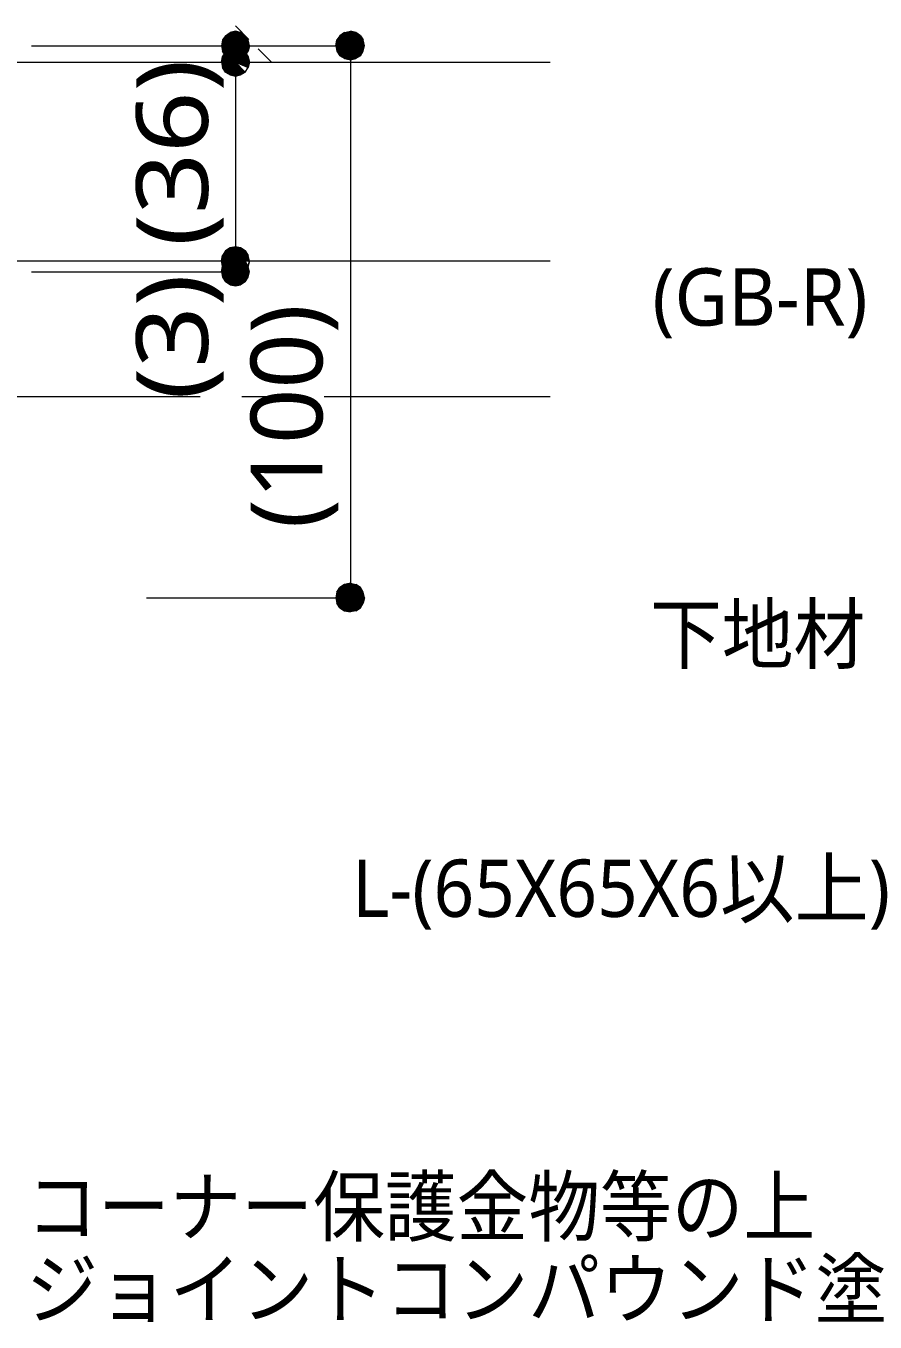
# Model space of a CAD drawing. Header units: millimetres. Extents: x 0 to 420, y 0 to 297.
# Drawn here: x 294.8 to 325.57, y 188.58 to 235.54 of the extents above; entities that cross this region are included whole.
import ezdxf
from ezdxf.enums import TextEntityAlignment as Align

# ---------------------------------------------------------------- set-up
doc = ezdxf.new("R2010")
doc.units = ezdxf.units.MM
doc.styles.add('kst32b', font='NotoSansJP-Variable.ttf')

msp = doc.modelspace()

# ---------------------------------------------------------------- hatches: boundary and pattern name
h = msp.add_hatch(color=7)
h.paths.add_polyline_path([(302.387, 235.352), (302.196, 235.31), (302.387, 234.823), (302.387, 235.352)])
h.paths.add_polyline_path([(302.196, 235.31), (302.387, 234.823), (302.027, 235.183), (302.196, 235.31)])
h.paths.add_polyline_path([(302.387, 234.823), (302.027, 235.183), (301.921, 235.035), (302.387, 234.823)])
h = msp.add_hatch(color=7)
h.paths.add_polyline_path([(302.853, 235.035), (302.747, 235.183), (302.387, 234.823), (302.853, 235.035)])
h.paths.add_polyline_path([(302.747, 235.183), (302.387, 234.823), (302.578, 235.31), (302.747, 235.183)])
h.paths.add_polyline_path([(302.387, 234.823), (302.578, 235.31), (302.387, 235.352), (302.387, 234.823)])
h = msp.add_hatch(color=7)
h.paths.add_polyline_path([(306.747, 235.31), (306.557, 235.352), (306.557, 234.823), (306.747, 235.31)])
h.paths.add_polyline_path([(306.557, 235.352), (306.557, 234.823), (306.345, 235.31), (306.557, 235.352)])
h.paths.add_polyline_path([(306.557, 234.823), (306.345, 235.31), (306.176, 235.183), (306.557, 234.823)])
h = msp.add_hatch(color=7)
h.paths.add_polyline_path([(307.065, 234.823), (307.023, 235.035), (306.557, 234.823), (307.065, 234.823)])
h.paths.add_polyline_path([(307.023, 235.035), (306.557, 234.823), (306.917, 235.183), (307.023, 235.035)])
h.paths.add_polyline_path([(306.557, 234.823), (306.917, 235.183), (306.747, 235.31), (306.557, 234.823)])
for points in [[(301.921, 235.035), (301.879, 234.823), (302.387, 234.823), (301.921, 235.035)], [(307.023, 234.632), (307.065, 234.823), (306.557, 234.823), (307.023, 234.632)], [(302.853, 226.441), (302.895, 226.631), (302.387, 226.631), (302.853, 226.441)], [(307.023, 215.032), (306.917, 215.201), (306.557, 214.821), (307.023, 215.032)]]:
    msp.add_hatch(color=7).paths.add_polyline_path(points)
h = msp.add_hatch(color=7)
h.paths.add_polyline_path([(301.879, 234.823), (301.921, 234.632), (302.387, 234.823), (301.879, 234.823)])
h.paths.add_polyline_path([(301.921, 234.632), (302.387, 234.823), (302.027, 234.463), (301.921, 234.632)])
h.paths.add_polyline_path([(302.387, 234.823), (302.027, 234.463), (302.196, 234.357), (302.387, 234.823)])
h = msp.add_hatch(color=7)
h.paths.add_polyline_path([(302.196, 234.357), (302.387, 234.315), (302.387, 234.823), (302.196, 234.357)])
h.paths.add_polyline_path([(302.387, 234.315), (302.387, 234.823), (302.578, 234.357), (302.387, 234.315)])
h.paths.add_polyline_path([(302.387, 234.823), (302.578, 234.357), (302.747, 234.463), (302.387, 234.823)])
h = msp.add_hatch(color=7)
h.paths.add_polyline_path([(302.747, 234.463), (302.853, 234.632), (302.387, 234.823), (302.747, 234.463)])
h.paths.add_polyline_path([(302.853, 234.632), (302.387, 234.823), (302.895, 234.823), (302.853, 234.632)])
h.paths.add_polyline_path([(302.387, 234.823), (302.895, 234.823), (302.853, 235.035), (302.387, 234.823)])
h = msp.add_hatch(color=7)
h.paths.add_polyline_path([(306.176, 235.183), (306.07, 235.035), (306.557, 234.823), (306.176, 235.183)])
h.paths.add_polyline_path([(306.07, 235.035), (306.557, 234.823), (306.028, 234.823), (306.07, 235.035)])
h.paths.add_polyline_path([(306.557, 234.823), (306.028, 234.823), (306.07, 234.632), (306.557, 234.823)])
h = msp.add_hatch(color=7)
h.paths.add_polyline_path([(306.07, 234.632), (306.176, 234.463), (306.557, 234.823), (306.07, 234.632)])
h.paths.add_polyline_path([(306.176, 234.463), (306.557, 234.823), (306.345, 234.357), (306.176, 234.463)])
h.paths.add_polyline_path([(306.557, 234.823), (306.345, 234.357), (306.557, 234.315), (306.557, 234.823)])
h = msp.add_hatch(color=7)
h.paths.add_polyline_path([(306.557, 234.315), (306.747, 234.357), (306.557, 234.823), (306.557, 234.315)])
h.paths.add_polyline_path([(306.747, 234.357), (306.557, 234.823), (306.917, 234.463), (306.747, 234.357)])
h.paths.add_polyline_path([(306.557, 234.823), (306.917, 234.463), (307.023, 234.632), (306.557, 234.823)])
h = msp.add_hatch(color=7)
h.paths.add_polyline_path([(302.196, 234.696), (302.027, 234.59), (302.387, 234.23), (302.196, 234.696)])
h.paths.add_polyline_path([(302.027, 234.59), (302.387, 234.23), (301.921, 234.421), (302.027, 234.59)])
h.paths.add_polyline_path([(302.387, 234.23), (301.921, 234.421), (301.879, 234.23), (302.387, 234.23)])
h = msp.add_hatch(color=7)
h.paths.add_polyline_path([(302.027, 234.59), (301.921, 234.421), (302.387, 234.23), (302.027, 234.59)])
h.paths.add_polyline_path([(301.921, 234.421), (302.387, 234.23), (301.879, 234.23), (301.921, 234.421)])
h.paths.add_polyline_path([(302.387, 234.23), (301.879, 234.23), (301.921, 234.04), (302.387, 234.23)])
h = msp.add_hatch(color=7)
h.paths.add_polyline_path([(302.578, 234.696), (302.387, 234.738), (302.387, 234.23), (302.578, 234.696)])
h.paths.add_polyline_path([(302.387, 234.738), (302.387, 234.23), (302.196, 234.696), (302.387, 234.738)])
h.paths.add_polyline_path([(302.387, 234.23), (302.196, 234.696), (302.027, 234.59), (302.387, 234.23)])
h = msp.add_hatch(color=7)
h.paths.add_polyline_path([(302.747, 234.59), (302.578, 234.696), (302.387, 234.23), (302.747, 234.59)])
h.paths.add_polyline_path([(302.578, 234.696), (302.387, 234.23), (302.387, 234.738), (302.578, 234.696)])
h.paths.add_polyline_path([(302.387, 234.23), (302.387, 234.738), (302.196, 234.696), (302.387, 234.23)])
h = msp.add_hatch(color=7)
h.paths.add_polyline_path([(302.895, 234.23), (302.853, 234.421), (302.387, 234.23), (302.895, 234.23)])
h.paths.add_polyline_path([(302.853, 234.421), (302.387, 234.23), (302.747, 234.59), (302.853, 234.421)])
h.paths.add_polyline_path([(302.387, 234.23), (302.747, 234.59), (302.578, 234.696), (302.387, 234.23)])
h = msp.add_hatch(color=7)
h.paths.add_polyline_path([(302.853, 234.04), (302.895, 234.23), (302.387, 234.23), (302.853, 234.04)])
h.paths.add_polyline_path([(302.895, 234.23), (302.387, 234.23), (302.853, 234.421), (302.895, 234.23)])
h.paths.add_polyline_path([(302.387, 234.23), (302.853, 234.421), (302.747, 234.59), (302.387, 234.23)])
h = msp.add_hatch(color=7)
h.paths.add_polyline_path([(301.879, 234.23), (301.921, 234.04), (302.387, 234.23), (301.879, 234.23)])
h.paths.add_polyline_path([(301.921, 234.04), (302.387, 234.23), (302.027, 233.871), (301.921, 234.04)])
h.paths.add_polyline_path([(302.387, 234.23), (302.027, 233.871), (302.196, 233.765), (302.387, 234.23)])
h = msp.add_hatch(color=7)
h.paths.add_polyline_path([(301.921, 234.04), (302.027, 233.871), (302.387, 234.23), (301.921, 234.04)])
h.paths.add_polyline_path([(302.027, 233.871), (302.387, 234.23), (302.196, 233.765), (302.027, 233.871)])
h.paths.add_polyline_path([(302.387, 234.23), (302.196, 233.765), (302.387, 233.722), (302.387, 234.23)])
h = msp.add_hatch(color=7)
h.paths.add_polyline_path([(302.196, 233.765), (302.387, 233.722), (302.387, 234.23), (302.196, 233.765)])
h.paths.add_polyline_path([(302.387, 233.722), (302.387, 234.23), (302.578, 233.765), (302.387, 233.722)])
h.paths.add_polyline_path([(302.387, 234.23), (302.578, 233.765), (302.747, 233.871), (302.387, 234.23)])
h = msp.add_hatch(color=7)
h.paths.add_polyline_path([(302.387, 233.722), (302.578, 233.765), (302.387, 234.23), (302.387, 233.722)])
h.paths.add_polyline_path([(302.578, 233.765), (302.387, 234.23), (302.747, 233.871), (302.578, 233.765)])
h.paths.add_polyline_path([(302.387, 234.23), (302.747, 233.871), (302.853, 234.04), (302.387, 234.23)])
h = msp.add_hatch(color=7)
h.paths.add_polyline_path([(302.747, 233.871), (302.853, 234.04), (302.387, 234.23), (302.747, 233.871)])
h.paths.add_polyline_path([(302.853, 234.04), (302.387, 234.23), (302.895, 234.23), (302.853, 234.04)])
h = msp.add_hatch(color=7)
h.paths.add_polyline_path([(302.027, 227.393), (301.921, 227.224), (302.387, 227.034), (302.027, 227.393)])
h.paths.add_polyline_path([(301.921, 227.224), (302.387, 227.034), (301.879, 227.034), (301.921, 227.224)])
h = msp.add_hatch(color=7)
h.paths.add_polyline_path([(302.387, 227.542), (302.196, 227.499), (302.387, 227.034), (302.387, 227.542)])
h.paths.add_polyline_path([(302.196, 227.499), (302.387, 227.034), (302.027, 227.393), (302.196, 227.499)])
h.paths.add_polyline_path([(302.387, 227.034), (302.027, 227.393), (301.921, 227.224), (302.387, 227.034)])
h = msp.add_hatch(color=7)
h.paths.add_polyline_path([(302.578, 227.499), (302.387, 227.542), (302.387, 227.034), (302.578, 227.499)])
h.paths.add_polyline_path([(302.387, 227.542), (302.387, 227.034), (302.196, 227.499), (302.387, 227.542)])
h.paths.add_polyline_path([(302.387, 227.034), (302.196, 227.499), (302.027, 227.393), (302.387, 227.034)])
h = msp.add_hatch(color=7)
h.paths.add_polyline_path([(302.853, 227.224), (302.747, 227.393), (302.387, 227.034), (302.853, 227.224)])
h.paths.add_polyline_path([(302.747, 227.393), (302.387, 227.034), (302.578, 227.499), (302.747, 227.393)])
h.paths.add_polyline_path([(302.387, 227.034), (302.578, 227.499), (302.387, 227.542), (302.387, 227.034)])
h = msp.add_hatch(color=7)
h.paths.add_polyline_path([(302.895, 227.034), (302.853, 227.224), (302.387, 227.034), (302.895, 227.034)])
h.paths.add_polyline_path([(302.853, 227.224), (302.387, 227.034), (302.747, 227.393), (302.853, 227.224)])
h.paths.add_polyline_path([(302.387, 227.034), (302.747, 227.393), (302.578, 227.499), (302.387, 227.034)])
h = msp.add_hatch(color=7)
h.paths.add_polyline_path([(301.921, 227.224), (301.879, 227.034), (302.387, 227.034), (301.921, 227.224)])
h.paths.add_polyline_path([(301.879, 227.034), (302.387, 227.034), (301.921, 226.843), (301.879, 227.034)])
h.paths.add_polyline_path([(302.387, 227.034), (301.921, 226.843), (302.027, 226.674), (302.387, 227.034)])
h = msp.add_hatch(color=7)
h.paths.add_polyline_path([(301.879, 227.034), (301.921, 226.843), (302.387, 227.034), (301.879, 227.034)])
h.paths.add_polyline_path([(301.921, 226.843), (302.387, 227.034), (302.027, 226.674), (301.921, 226.843)])
h.paths.add_polyline_path([(302.387, 227.034), (302.027, 226.674), (302.196, 226.547), (302.387, 227.034)])
h = msp.add_hatch(color=7)
h.paths.add_polyline_path([(302.027, 226.991), (301.921, 226.822), (302.387, 226.631), (302.027, 226.991)])
h.paths.add_polyline_path([(301.921, 226.822), (302.387, 226.631), (301.879, 226.631), (301.921, 226.822)])
h.paths.add_polyline_path([(302.387, 226.631), (301.879, 226.631), (301.921, 226.441), (302.387, 226.631)])
h = msp.add_hatch(color=7)
h.paths.add_polyline_path([(302.578, 227.097), (302.387, 227.139), (302.387, 226.631), (302.578, 227.097)])
h.paths.add_polyline_path([(302.387, 227.139), (302.387, 226.631), (302.196, 227.097), (302.387, 227.139)])
h.paths.add_polyline_path([(302.387, 226.631), (302.196, 227.097), (302.027, 226.991), (302.387, 226.631)])
h = msp.add_hatch(color=7)
h.paths.add_polyline_path([(302.027, 226.674), (302.196, 226.547), (302.387, 227.034), (302.027, 226.674)])
h.paths.add_polyline_path([(302.196, 226.547), (302.387, 227.034), (302.387, 226.526), (302.196, 226.547)])
h.paths.add_polyline_path([(302.387, 227.034), (302.387, 226.526), (302.578, 226.547), (302.387, 227.034)])
h = msp.add_hatch(color=7)
h.paths.add_polyline_path([(302.196, 226.547), (302.387, 226.526), (302.387, 227.034), (302.196, 226.547)])
h.paths.add_polyline_path([(302.387, 226.526), (302.387, 227.034), (302.578, 226.547), (302.387, 226.526)])
h.paths.add_polyline_path([(302.387, 227.034), (302.578, 226.547), (302.747, 226.674), (302.387, 227.034)])
h = msp.add_hatch(color=7)
h.paths.add_polyline_path([(302.747, 226.674), (302.853, 226.843), (302.387, 227.034), (302.747, 226.674)])
h.paths.add_polyline_path([(302.853, 226.843), (302.387, 227.034), (302.895, 227.034), (302.853, 226.843)])
h.paths.add_polyline_path([(302.387, 227.034), (302.895, 227.034), (302.853, 227.224), (302.387, 227.034)])
h = msp.add_hatch(color=7)
h.paths.add_polyline_path([(302.895, 226.631), (302.853, 226.822), (302.387, 226.631), (302.895, 226.631)])
h.paths.add_polyline_path([(302.853, 226.822), (302.387, 226.631), (302.747, 226.991), (302.853, 226.822)])
h.paths.add_polyline_path([(302.387, 226.631), (302.747, 226.991), (302.578, 227.097), (302.387, 226.631)])
h = msp.add_hatch(color=7)
h.paths.add_polyline_path([(302.578, 226.547), (302.747, 226.674), (302.387, 227.034), (302.578, 226.547)])
h.paths.add_polyline_path([(302.747, 226.674), (302.387, 227.034), (302.853, 226.843), (302.747, 226.674)])
h.paths.add_polyline_path([(302.387, 227.034), (302.853, 226.843), (302.895, 227.034), (302.387, 227.034)])
h = msp.add_hatch(color=7)
h.paths.add_polyline_path([(301.921, 226.441), (302.027, 226.272), (302.387, 226.631), (301.921, 226.441)])
h.paths.add_polyline_path([(302.027, 226.272), (302.387, 226.631), (302.196, 226.166), (302.027, 226.272)])
h.paths.add_polyline_path([(302.387, 226.631), (302.196, 226.166), (302.387, 226.123), (302.387, 226.631)])
h = msp.add_hatch(color=7)
h.paths.add_polyline_path([(302.387, 226.123), (302.578, 226.166), (302.387, 226.631), (302.387, 226.123)])
h.paths.add_polyline_path([(302.578, 226.166), (302.387, 226.631), (302.747, 226.272), (302.578, 226.166)])
h.paths.add_polyline_path([(302.387, 226.631), (302.747, 226.272), (302.853, 226.441), (302.387, 226.631)])
h = msp.add_hatch(color=7)
h.paths.add_polyline_path([(306.345, 215.307), (306.176, 215.201), (306.557, 214.821), (306.345, 215.307)])
h.paths.add_polyline_path([(306.176, 215.201), (306.557, 214.821), (306.07, 215.032), (306.176, 215.201)])
h.paths.add_polyline_path([(306.557, 214.821), (306.07, 215.032), (306.028, 214.821), (306.557, 214.821)])
h = msp.add_hatch(color=7)
h.paths.add_polyline_path([(306.917, 215.201), (306.747, 215.307), (306.557, 214.821), (306.917, 215.201)])
h.paths.add_polyline_path([(306.747, 215.307), (306.557, 214.821), (306.557, 215.35), (306.747, 215.307)])
h.paths.add_polyline_path([(306.557, 214.821), (306.557, 215.35), (306.345, 215.307), (306.557, 214.821)])
h = msp.add_hatch(color=7)
h.paths.add_polyline_path([(306.028, 214.821), (306.07, 214.63), (306.557, 214.821), (306.028, 214.821)])
h.paths.add_polyline_path([(306.07, 214.63), (306.557, 214.821), (306.176, 214.461), (306.07, 214.63)])
h.paths.add_polyline_path([(306.557, 214.821), (306.176, 214.461), (306.345, 214.355), (306.557, 214.821)])
h = msp.add_hatch(color=7)
h.paths.add_polyline_path([(306.345, 214.355), (306.557, 214.312), (306.557, 214.821), (306.345, 214.355)])
h.paths.add_polyline_path([(306.557, 214.312), (306.557, 214.821), (306.747, 214.355), (306.557, 214.312)])
h.paths.add_polyline_path([(306.557, 214.821), (306.747, 214.355), (306.917, 214.461), (306.557, 214.821)])
h = msp.add_hatch(color=7)
h.paths.add_polyline_path([(306.917, 214.461), (307.023, 214.63), (306.557, 214.821), (306.917, 214.461)])
h.paths.add_polyline_path([(307.023, 214.63), (306.557, 214.821), (307.065, 214.821), (307.023, 214.63)])
h.paths.add_polyline_path([(306.557, 214.821), (307.065, 214.821), (307.023, 215.032), (306.557, 214.821)])

# ---------------------------------------------------------------- linework, layer by layer
at = {"lineweight": 0}
for points in [[(302.196, 235.31), (302.387, 234.823), (302.027, 235.183)], [(302.387, 235.352), (302.196, 235.31), (302.387, 234.823)], [(302.387, 234.823), (302.578, 235.31), (302.387, 235.352)], [(302.747, 235.183), (302.387, 234.823), (302.578, 235.31)], [(306.557, 234.823), (306.345, 235.31), (306.176, 235.183)], [(306.557, 235.352), (306.557, 234.823), (306.345, 235.31)], [(306.747, 235.31), (306.557, 235.352), (306.557, 234.823)], [(306.557, 234.823), (306.917, 235.183), (306.747, 235.31)], [(301.921, 235.035), (301.879, 234.823), (302.387, 234.823)], [(301.879, 234.823), (301.921, 234.632), (302.387, 234.823)], [(302.387, 234.823), (302.027, 235.183), (301.921, 235.035)], [(301.921, 234.632), (302.387, 234.823), (302.027, 234.463)], [(302.387, 234.823), (302.027, 234.463), (302.196, 234.357)], [(302.196, 234.357), (302.387, 234.315), (302.387, 234.823)], [(302.853, 235.035), (302.747, 235.183), (302.387, 234.823)], [(302.387, 234.823), (302.895, 234.823), (302.853, 235.035)], [(302.387, 234.315), (302.387, 234.823), (302.578, 234.357)], [(302.387, 234.823), (302.578, 234.357), (302.747, 234.463)], [(302.747, 234.463), (302.853, 234.632), (302.387, 234.823)], [(302.853, 234.632), (302.387, 234.823), (302.895, 234.823)], [(306.07, 235.035), (306.557, 234.823), (306.028, 234.823)], [(306.557, 234.823), (306.028, 234.823), (306.07, 234.632)], [(306.176, 235.183), (306.07, 235.035), (306.557, 234.823)], [(306.07, 234.632), (306.176, 234.463), (306.557, 234.823)], [(306.176, 234.463), (306.557, 234.823), (306.345, 234.357)], [(306.557, 234.823), (306.345, 234.357), (306.557, 234.315)], [(307.023, 235.035), (306.557, 234.823), (306.917, 235.183)], [(307.065, 234.823), (307.023, 235.035), (306.557, 234.823)], [(306.557, 234.315), (306.747, 234.357), (306.557, 234.823)], [(306.747, 234.357), (306.557, 234.823), (306.917, 234.463)], [(306.557, 234.823), (306.917, 234.463), (307.023, 234.632)], [(307.023, 234.632), (307.065, 234.823), (306.557, 234.823)], [(301.921, 234.421), (302.387, 234.23), (301.879, 234.23)], [(302.387, 234.23), (301.921, 234.421), (301.879, 234.23)], [(302.027, 234.59), (301.921, 234.421), (302.387, 234.23)], [(302.027, 234.59), (302.387, 234.23), (301.921, 234.421)], [(302.387, 234.23), (302.196, 234.696), (302.027, 234.59)], [(302.196, 234.696), (302.027, 234.59), (302.387, 234.23)], [(302.387, 234.738), (302.387, 234.23), (302.196, 234.696)], [(302.387, 234.23), (302.387, 234.738), (302.196, 234.696)], [(302.578, 234.696), (302.387, 234.738), (302.387, 234.23)], [(302.578, 234.696), (302.387, 234.23), (302.387, 234.738)], [(302.387, 234.23), (302.747, 234.59), (302.578, 234.696)], [(302.747, 234.59), (302.578, 234.696), (302.387, 234.23)], [(302.853, 234.421), (302.387, 234.23), (302.747, 234.59)], [(302.387, 234.23), (302.853, 234.421), (302.747, 234.59)], [(302.895, 234.23), (302.853, 234.421), (302.387, 234.23)], [(302.895, 234.23), (302.387, 234.23), (302.853, 234.421)], [(302.387, 234.23), (301.879, 234.23), (301.921, 234.04)], [(301.879, 234.23), (301.921, 234.04), (302.387, 234.23)], [(301.921, 234.04), (302.027, 233.871), (302.387, 234.23)], [(301.921, 234.04), (302.387, 234.23), (302.027, 233.871)], [(302.027, 233.871), (302.387, 234.23), (302.196, 233.765)], [(302.387, 234.23), (302.027, 233.871), (302.196, 233.765)], [(302.387, 234.23), (302.196, 233.765), (302.387, 233.722)], [(302.196, 233.765), (302.387, 233.722), (302.387, 234.23)], [(302.387, 233.722), (302.578, 233.765), (302.387, 234.23)], [(302.578, 233.765), (302.387, 234.23), (302.747, 233.871)], [(302.387, 234.23), (302.747, 233.871), (302.853, 234.04)], [(302.853, 234.04), (302.895, 234.23), (302.387, 234.23)], [(302.387, 233.722), (302.387, 234.23), (302.578, 233.765)], [(302.387, 234.23), (302.578, 233.765), (302.747, 233.871)], [(302.747, 233.871), (302.853, 234.04), (302.387, 234.23)], [(302.853, 234.04), (302.387, 234.23), (302.895, 234.23)], [(302.387, 227.034), (302.027, 227.393), (301.921, 227.224)], [(302.027, 227.393), (301.921, 227.224), (302.387, 227.034)], [(302.196, 227.499), (302.387, 227.034), (302.027, 227.393)], [(302.387, 227.034), (302.196, 227.499), (302.027, 227.393)], [(302.387, 227.542), (302.196, 227.499), (302.387, 227.034)], [(302.387, 227.542), (302.387, 227.034), (302.196, 227.499)], [(302.387, 227.034), (302.578, 227.499), (302.387, 227.542)], [(302.578, 227.499), (302.387, 227.542), (302.387, 227.034)], [(302.747, 227.393), (302.387, 227.034), (302.578, 227.499)], [(302.387, 227.034), (302.747, 227.393), (302.578, 227.499)], [(302.853, 227.224), (302.747, 227.393), (302.387, 227.034)], [(302.853, 227.224), (302.387, 227.034), (302.747, 227.393)], [(301.921, 227.224), (301.879, 227.034), (302.387, 227.034)], [(301.921, 227.224), (302.387, 227.034), (301.879, 227.034)], [(301.879, 227.034), (301.921, 226.843), (302.387, 227.034)], [(301.879, 227.034), (302.387, 227.034), (301.921, 226.843)], [(301.921, 226.822), (302.387, 226.631), (301.879, 226.631)], [(301.921, 226.843), (302.387, 227.034), (302.027, 226.674)], [(302.387, 227.034), (301.921, 226.843), (302.027, 226.674)], [(302.027, 226.991), (301.921, 226.822), (302.387, 226.631)], [(302.387, 226.631), (302.196, 227.097), (302.027, 226.991)], [(302.387, 227.034), (302.027, 226.674), (302.196, 226.547)], [(302.027, 226.674), (302.196, 226.547), (302.387, 227.034)], [(302.387, 227.139), (302.387, 226.631), (302.196, 227.097)], [(302.196, 226.547), (302.387, 226.526), (302.387, 227.034)], [(302.196, 226.547), (302.387, 227.034), (302.387, 226.526)], [(302.387, 227.034), (302.895, 227.034), (302.853, 227.224)], [(302.895, 227.034), (302.853, 227.224), (302.387, 227.034)], [(302.578, 227.097), (302.387, 227.139), (302.387, 226.631)], [(302.387, 226.631), (302.747, 226.991), (302.578, 227.097)], [(302.387, 226.526), (302.387, 227.034), (302.578, 226.547)], [(302.387, 227.034), (302.578, 226.547), (302.747, 226.674)], [(302.747, 226.674), (302.853, 226.843), (302.387, 227.034)], [(302.853, 226.843), (302.387, 227.034), (302.895, 227.034)], [(302.387, 227.034), (302.387, 226.526), (302.578, 226.547)], [(302.578, 226.547), (302.747, 226.674), (302.387, 227.034)], [(302.747, 226.674), (302.387, 227.034), (302.853, 226.843)], [(302.387, 227.034), (302.853, 226.843), (302.895, 227.034)], [(302.853, 226.822), (302.387, 226.631), (302.747, 226.991)], [(302.895, 226.631), (302.853, 226.822), (302.387, 226.631)], [(302.387, 226.631), (301.879, 226.631), (301.921, 226.441)], [(301.921, 226.441), (302.027, 226.272), (302.387, 226.631)], [(302.027, 226.272), (302.387, 226.631), (302.196, 226.166)], [(302.387, 226.631), (302.196, 226.166), (302.387, 226.123)], [(302.387, 226.123), (302.578, 226.166), (302.387, 226.631)], [(302.578, 226.166), (302.387, 226.631), (302.747, 226.272)], [(302.387, 226.631), (302.747, 226.272), (302.853, 226.441)], [(302.853, 226.441), (302.895, 226.631), (302.387, 226.631)], [(306.176, 215.201), (306.557, 214.821), (306.07, 215.032)], [(306.345, 215.307), (306.176, 215.201), (306.557, 214.821)], [(306.557, 214.821), (306.557, 215.35), (306.345, 215.307)], [(306.747, 215.307), (306.557, 214.821), (306.557, 215.35)], [(306.917, 215.201), (306.747, 215.307), (306.557, 214.821)], [(307.023, 215.032), (306.917, 215.201), (306.557, 214.821)], [(306.557, 214.821), (306.07, 215.032), (306.028, 214.821)], [(306.028, 214.821), (306.07, 214.63), (306.557, 214.821)], [(306.07, 214.63), (306.557, 214.821), (306.176, 214.461)], [(306.557, 214.821), (306.176, 214.461), (306.345, 214.355)], [(306.345, 214.355), (306.557, 214.312), (306.557, 214.821)], [(306.557, 214.821), (307.065, 214.821), (307.023, 215.032)], [(306.557, 214.312), (306.557, 214.821), (306.747, 214.355)], [(306.557, 214.821), (306.747, 214.355), (306.917, 214.461)], [(306.917, 214.461), (307.023, 214.63), (306.557, 214.821)], [(307.023, 214.63), (306.557, 214.821), (307.065, 214.821)]]:
    msp.add_lwpolyline(points, close=True, dxfattribs=at)
at = {"lineweight": 13}
for points in [[(302.387, 235.543), (302.874, 235.056)], [(295, 234.823), (306.578, 234.823)], [(302.387, 234.823), (302.387, 234.23), (302.387, 227.034), (302.387, 226.631)], [(306.557, 234.823), (306.557, 214.821)], [(303.212, 234.717), (303.699, 234.23)], [(292.185, 234.23), (313.796, 234.23)], [(292.185, 227.034), (313.796, 227.034)], [(295, 226.631), (302.429, 226.631)], [(293.624, 222.123), (301.117, 222.123)], [(302.62, 222.123), (304.123, 222.123)], [(305.604, 222.123), (313.796, 222.123)], [(299.17, 214.821), (306.557, 214.821)]]:
    msp.add_lwpolyline(points, dxfattribs=at)

# ---------------------------------------------------------------- texts
at = {"style": 'kst32b'}
for s, height, p, p2 in [('(3) (36)', 2.5989, (301.392, 221.996), (301.392, 234.335)), ('(GB-R)', 2.0791, (317.5, 224.684), (325.297, 224.684)), ('(100)', 2.5989, (305.541, 217.339), (305.541, 225.461)), ('下地材', 2.0791, (317.415, 212.471), (325.212, 212.471)), ('L-(65X65X6以上)', 2.07913, (306.62, 203.263), (326.112, 203.263)), ('コーナー保護金物等の上', 2.07913, (294.809, 191.728), (323.397, 191.728)), ('ジョイントコンパウンド塗り', 2.07913, (294.809, 188.743), (328.595, 188.743))]:
    msp.add_text(s, height=height, dxfattribs=at).set_placement(p, p2, align=Align.FIT)

doc.saveas('drawing.dxf')
